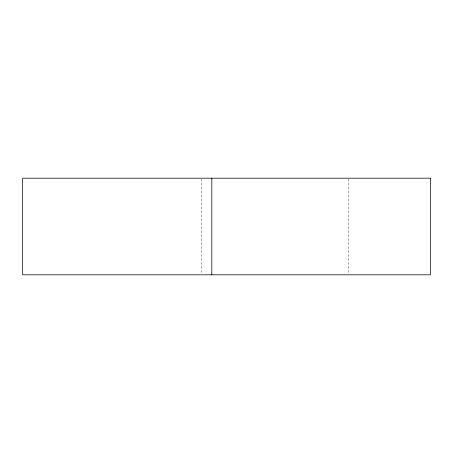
<?xml version="1.0" encoding="UTF-8"?>
<svg xmlns="http://www.w3.org/2000/svg" width="453" height="453" viewBox="0 0 453 453"><rect width="100%" height="100%" fill="white"/><g stroke="black" fill="none" stroke-linecap="round" stroke-linejoin="round"><path stroke-width="0.34" stroke-dasharray="2.27 1.7" d="M348.261 178.901L348.261 274.099M201.489 178.901L201.489 274.099"/><path stroke-width="0.68" d="M211.823 178.193L211.823 274.807M430.35 178.193L22.65 178.193L22.65 274.807L430.35 274.807L430.35 178.193"/></g></svg>
